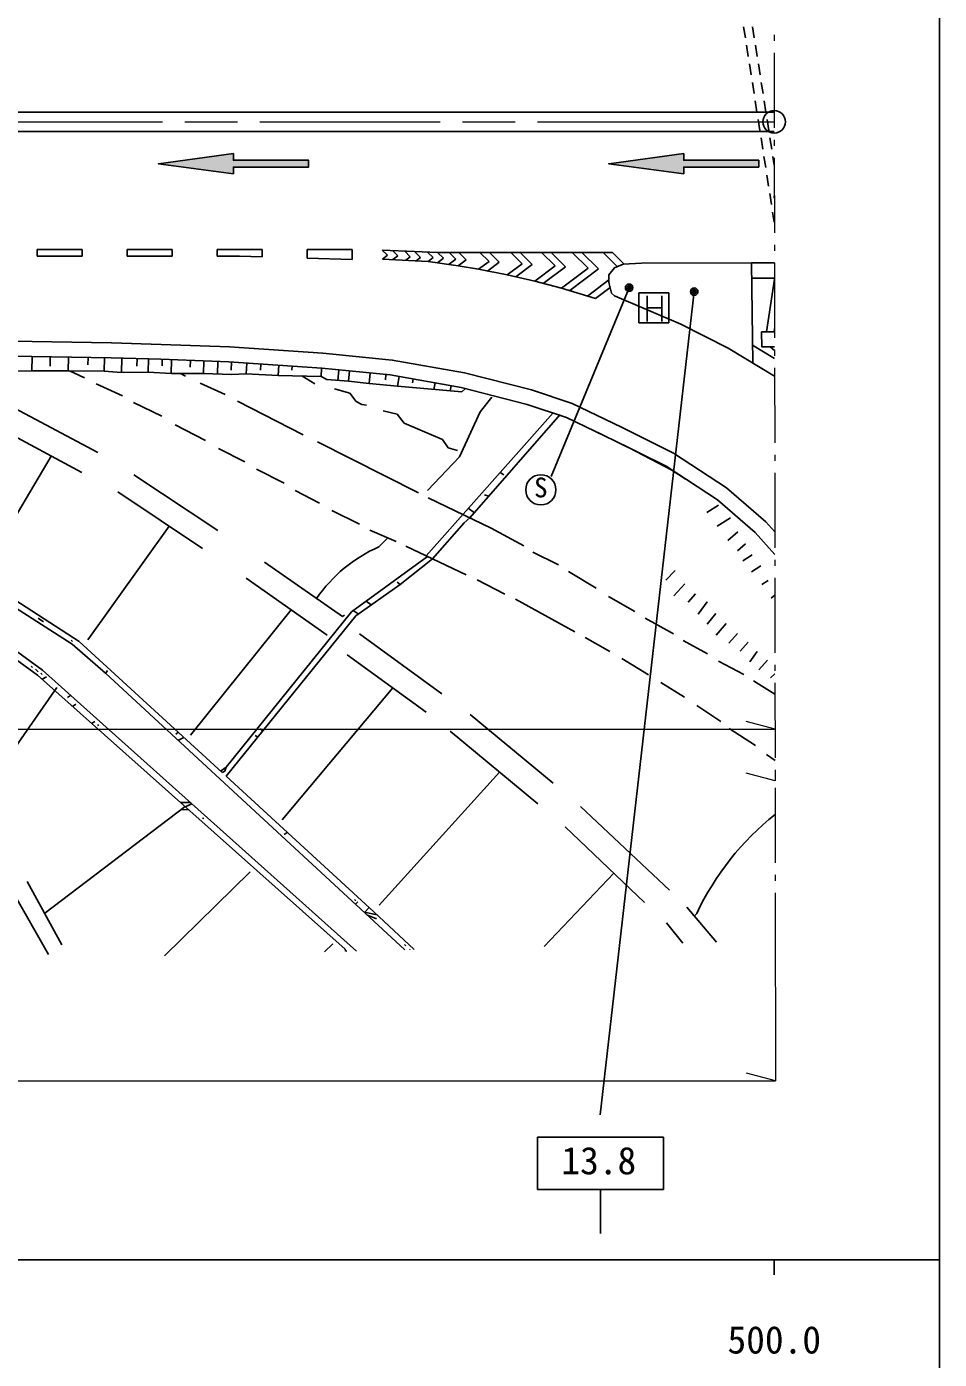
# Model space of a CAD drawing. Units: millimetres, scale not verified. Extents: x 40000 to 680000, y 20000 to 380000.
# Drawn here: x 518188 to 579000, y 198357 to 287188 of the extents above; entities that cross this region are included whole.
import ezdxf
from ezdxf.enums import TextEntityAlignment as Align

# ---------------------------------------------------------------- set-up
doc = ezdxf.new("R2010")
doc.units = ezdxf.units.MM
doc.header["$LTSCALE"] = 1000
doc.header["$PDMODE"] = 32
doc.header["$PDSIZE"] = 500
doc.linetypes.add('CHAIN', pattern=[18.5, 12, -1.5, 3.5, -1.5])
for name, color, linetype, lineweight in [('M-BGD', 7, 'Continuous', 25), ('M-BGD-HTXT', 7, 'Continuous', 13), ('M-BMK', 2, 'CHAIN', 13), ('M-BMK-SRVR', 3, 'Continuous', 25), ('M-STR-HTXT', 7, 'Continuous', 13), ('M-STR-STRC', 7, 'Continuous', 25), ('M-STR-STRD', 7, 'Continuous', 25), ('M-TTL-BAND', 7, 'Continuous', 25)]:
    doc.layers.add(name, color=color, linetype=linetype, lineweight=lineweight)
doc.styles.add('ＭＳ ゴシック', font='')
doc.styles.get('ＭＳ ゴシック').set_extended_font_data('MS Gothic')

msp = doc.modelspace()

# ---------------------------------------------------------------- hatches: boundary and pattern name
at = {"layer": 'M-STR-STRD'}
for points in [[(531968, 278729), (531968, 278279), (536968, 278279), (536968, 277829), (531968, 277829), (531968, 277379), (526968, 278054)], [(561968, 278729), (561968, 278279), (566968, 278279), (566968, 277829), (561968, 277829), (561968, 277379), (556968, 278054)]]:
    msp.add_hatch(color=256, dxfattribs=at).paths.add_polyline_path(points)

# ---------------------------------------------------------------- linework, layer by layer
at = {"layer": 'M-BGD'}
for p, q in [((565960, 287180), (566076, 286439)), ((566556, 287180), (566672, 286439)), ((566153, 285945), (566269, 285204)), ((566749, 285945), (566865, 285204)), ((566347, 284710), (566463, 283969)), ((566943, 284710), (567059, 283969)), ((566540, 283475), (566656, 282734)), ((567136, 283475), (567252, 282734)), ((566734, 282240), (566850, 281499)), ((567329, 282240), (567445, 281499)), ((566927, 281005), (567043, 280264)), ((567523, 281005), (567639, 280264)), ((567120, 279770), (567236, 279029)), ((567716, 279770), (567832, 279029)), ((567314, 278535), (567430, 277794)), ((567910, 278535), (568000, 277956)), ((567507, 277300), (567623, 276559)), ((567701, 276065), (567817, 275324)), ((568007, 275916), (568000, 275916)), ((568000, 275916), (568000, 275766)), ((568007, 275766), (568000, 275766)), ((567894, 274830), (568000, 274151)), ((566483, 271441), (566575, 264771)), ((568014, 270426), (566497, 270425)), ((567477, 266844), (568014, 270355)), ((567157, 266836), (568019, 266857)), ((567984, 266856), (568018, 267078)), ((566559, 265948), (568021, 265067)), ((568020, 265594), (567722, 265849)), ((518542, 264241), (518561, 265204)), ((519750, 264551), (519762, 265182)), ((520964, 264245), (520981, 265158)), ((522273, 264636), (522282, 265133)), ((523349, 264229), (523365, 265113)), ((524502, 264142), (524528, 265085)), ((525538, 264549), (525552, 265057)), ((526284, 264156), (526308, 265036)), ((527213, 264590), (527224, 265011)), ((527809, 264079), (527843, 264986)), ((529088, 264494), (529104, 264938)), ((529964, 264073), (529996, 264904)), ((530899, 264039), (530930, 264869)), ((531806, 264301), (531842, 264828)), ((532809, 264056), (532857, 264760)), ((518542, 264241), (517027, 264223)), ((520964, 264245), (518542, 264241)), ((523349, 264229), (520964, 264245)), ((521037, 264244), (522039, 263773)), ((524502, 264142), (523349, 264229)), ((526284, 264156), (524502, 264142)), ((527809, 264079), (526284, 264156)), ((529964, 264073), (527809, 264079)), ((528435, 264077), (528769, 263900)), ((531833, 264004), (529964, 264073)), ((532809, 264056), (531833, 264004)), ((534940, 263942), (532809, 264056)), ((533765, 264301), (533792, 264697)), ((534940, 263942), (534986, 264617)), ((537803, 263879), (534940, 263942)), ((535866, 264281), (535884, 264557)), ((536529, 263907), (537378, 263380)), ((537803, 263879), (537840, 264425)), ((538190, 263669), (537803, 263879)), ((538911, 263613), (538980, 264313)), ((539631, 263557), (539699, 264242)), ((541014, 263400), (541084, 264105)), ((542094, 263653), (542128, 264001)), ((542897, 263226), (543011, 263868)), ((522811, 263389), (524566, 262587)), ((529755, 263427), (531425, 262663)), ((539631, 263557), (538190, 263669)), ((538699, 263048), (539714, 262750)), ((541014, 263400), (539631, 263557)), ((542897, 263226), (541014, 263400)), ((547177, 262846), (542897, 263226)), ((543896, 263450), (543940, 263703)), ((545324, 263010), (545401, 263444)), ((546401, 262915), (546462, 263256)), ((547437, 263061), (547177, 262846)), ((525297, 262132), (527183, 261215)), ((532240, 262223), (536613, 259992)), ((539714, 262750), (540134, 262201)), ((540134, 262201), (540518, 262000)), ((549180, 262486), (548397, 261508)), ((517388, 261768), (522922, 258797)), ((540518, 262000), (540842, 261967)), ((541952, 261591), (542884, 261361)), ((542884, 261361), (543334, 260762)), ((544802, 251918), (553260, 261451)), ((548397, 261508), (547037, 258507)), ((553736, 261330), (547718, 254442)), ((516404, 260410), (521854, 257468)), ((528086, 260657), (530102, 259597)), ((543334, 260762), (545899, 259678)), ((555769, 260365), (558328, 259119)), ((537556, 259524), (544287, 256120)), ((545899, 259678), (546275, 259118)), ((519813, 258570), (515259, 250854)), ((530961, 259071), (532719, 258182)), ((547037, 258507), (544896, 256275)), ((546275, 259118), (546887, 258930)), ((558328, 259119), (561171, 257634)), ((533493, 257703), (535337, 256769)), ((561171, 257634), (562071, 257046)), ((525330, 257319), (530925, 253602)), ((549731, 257473), (549975, 257319)), ((524256, 256178), (529895, 252410)), ((536069, 256277), (537698, 255428)), ((548695, 255986), (548989, 255896)), ((538515, 254946), (540358, 254028)), ((544931, 255771), (549130, 253769)), ((547610, 255083), (548022, 254789)), ((564295, 255291), (563502, 254806)), ((508713, 254588), (521688, 246213)), ((547341, 254121), (545224, 251718)), ((547718, 254442), (547341, 254121)), ((565077, 254458), (564202, 253886)), ((508940, 253904), (521228, 246024)), ((527683, 253888), (522262, 246324)), ((541045, 253635), (542800, 252875)), ((549130, 253769), (551318, 252586)), ((565566, 253514), (564902, 252947)), ((542249, 253113), (541656, 252514)), ((543442, 252563), (547469, 250654)), ((566093, 252725), (565555, 252246)), ((534025, 251496), (539226, 247878)), ((544903, 251870), (539832, 248182)), ((545224, 251718), (543081, 250008)), ((551921, 252171), (553635, 251323)), ((566535, 251973), (565910, 251577)), ((554282, 250868), (556130, 249759)), ((561394, 250939), (560775, 250289)), ((567103, 251243), (566478, 250846)), ((532823, 250426), (538208, 246638)), ((543081, 250008), (540110, 247920)), ((542865, 250170), (543081, 250008)), ((548197, 250321), (550041, 249363)), ((562051, 250039), (561308, 249258)), ((567593, 250269), (567176, 250005)), ((540798, 248884), (541145, 248647)), ((550769, 249037), (554718, 246852)), ((556948, 249200), (558708, 248216)), ((562759, 249383), (562264, 248821)), ((563536, 248852), (562921, 248032)), ((568042, 249299), (567791, 249101)), ((513608, 248383), (519235, 244291)), ((535814, 248322), (529113, 239969)), ((540110, 247920), (531474, 237219)), ((539832, 248182), (531484, 237840)), ((539226, 247878), (539362, 247951)), ((539945, 248268), (540281, 248040)), ((564105, 248061), (563529, 247369)), ((518902, 243966), (514076, 247486)), ((518956, 247763), (519301, 247517)), ((559397, 247753), (561285, 246724)), ((564797, 247400), (564139, 246622)), ((521151, 246297), (521238, 246214)), ((521688, 246213), (531221, 237465)), ((540366, 246726), (545841, 242717)), ((555405, 246465), (557037, 245531)), ((561931, 246279), (563562, 245387)), ((565561, 246741), (564984, 246092)), ((566256, 246165), (565720, 245559)), ((521228, 246024), (523449, 244105)), ((539553, 245322), (544812, 241504)), ((566861, 245545), (566370, 244855)), ((518483, 244559), (518570, 244477)), ((518785, 244359), (518958, 244194)), ((540165, 225574), (519235, 244291)), ((557852, 245082), (559615, 243991)), ((564294, 244893), (565967, 244002)), ((567543, 244969), (566966, 244319)), ((518902, 243966), (539415, 225708)), ((519130, 244088), (519217, 244005)), ((519517, 243843), (519218, 243685)), ((523449, 244105), (543377, 225652)), ((523572, 244281), (523464, 244091)), ((560432, 243471), (562023, 242493)), ((566612, 243590), (568050, 242704)), ((568049, 244061), (567750, 243792)), ((520192, 243140), (514267, 234638)), ((521119, 242606), (520906, 242469)), ((542584, 243122), (535203, 234316)), ((521467, 242028), (521241, 241884)), ((562841, 241944), (564433, 240882)), ((522723, 240872), (522514, 240740)), ((547738, 241336), (553270, 236758)), ((522940, 240666), (522984, 240582)), ((528288, 240161), (528121, 240030)), ((533417, 239947), (533589, 239824)), ((533745, 240378), (533917, 240255)), ((546410, 240228), (552245, 235377)), ((564995, 240415), (566759, 239273)), ((528664, 239812), (528301, 239619)), ((567494, 238677), (568056, 238283)), ((531484, 237840), (531104, 237573)), ((531402, 237561), (531221, 237465)), ((531484, 237840), (531402, 237561)), ((531474, 237219), (541325, 228182)), ((549699, 237494), (541675, 228629)), ((529088, 235480), (528453, 235464)), ((528744, 235206), (519392, 228097)), ((528974, 235001), (528457, 234988)), ((529198, 235381), (528758, 235193)), ((555086, 235212), (561023, 229636)), ((529909, 234441), (529994, 234401)), ((554060, 233861), (559349, 228814)), ((535546, 233468), (535356, 233335)), ((518226, 230219), (520524, 225998)), ((533087, 230845), (527369, 225263)), ((557311, 230767), (552667, 225878)), ((517272, 229518), (519638, 225341)), ((540034, 229013), (540121, 228930)), ((540250, 228849), (540085, 228675)), ((541008, 228473), (540691, 228140)), ((562168, 228492), (564161, 226158)), ((541533, 227987), (540677, 228155)), ((540895, 227954), (541506, 227710)), ((541325, 228182), (544010, 225668)), ((560819, 227443), (561919, 226103)), ((562837, 228083), (562668, 227906)), ((538582, 226053), (538039, 225523)), ((539415, 225708), (539443, 225582)), ((543368, 226003), (543455, 225920)), ((543715, 225672), (543727, 225661)), ((539443, 225582), (539436, 225557)), ((539443, 225582), (539513, 225559))]:
    msp.add_line(p, q, dxfattribs=at)
for points in [[(568013, 271442), (566483, 271441), (559155, 271414), (557926, 271366), (557346, 271118), (556968, 270640), (556980, 270133), (557153, 269435), (557353, 269245), (561770, 267363), (564931, 265762), (568023, 263898)], [(568020, 265857), (567182, 265836), (567157, 266836)], [(517214, 266230), (523846, 266104), (527151, 266013), (531711, 265840), (537928, 265421), (542552, 264964), (547356, 264114), (551826, 262970), (554524, 262068), (557829, 260489), (561288, 258751), (564818, 256446), (567436, 254176), (568036, 253509)], [(517207, 265230), (523823, 265104), (527118, 265014), (531658, 264841), (537845, 264425), (542415, 263973), (547145, 263135), (551543, 262010), (554149, 261139), (557389, 259591), (560789, 257883), (564214, 255646), (566734, 253461), (568038, 252012)]]:
    msp.add_lwpolyline(points, dxfattribs=at)
for centre, radius, start, end in [((545655, 243456), 9902, 113.82059, 145.41451), ((579602, 220173), 18537, 128.50498, 154.74064)]:
    msp.add_arc(centre, radius, start, end, dxfattribs=at)
at = {"layer": 'M-BGD-HTXT'}
for p, q in [((567993, 286653), (567993, 286253)), ((567994, 285453), (568001, 280453)), ((568002, 279653), (568002, 279253)), ((568003, 278453), (568010, 273453)), ((568011, 272653), (568012, 272253)), ((568013, 271453), (568019, 266453)), ((568020, 265653), (568021, 265253)), ((568022, 264453), (568028, 259453)), ((568029, 258653), (568030, 258253)), ((568031, 257453), (568038, 252453)), ((568039, 251653), (568039, 251253)), ((568040, 250453), (568047, 245453)), ((568048, 244653), (568048, 244253)), ((568049, 243453), (568056, 238453)), ((568057, 237653), (568058, 236920)), ((568058, 236453), (568065, 231453)), ((568066, 230653), (568067, 230253)), ((568068, 229453), (568084, 216920))]:
    msp.add_line(p, q, dxfattribs=at)
at = {"layer": 'M-BMK'}
for p, q in [((459731, 280841), (559730, 280841)), ((559730, 280841), (568000, 280841))]:
    msp.add_line(p, q, dxfattribs=at)
at = {"layer": 'M-BMK-SRVR'}
msp.add_circle((568000, 280841), 752, dxfattribs=at)
at = {"layer": 'M-STR-HTXT'}
for p, q in [((568053, 240362), (566122, 240880)), ((68053, 240366), (568053, 240362)), ((568058, 236920), (566126, 237437)), ((341304, 216920), (568084, 216920)), ((568084, 216920), (566152, 217437))]:
    msp.add_line(p, q, dxfattribs=at)
at = {"layer": 'M-STR-STRC'}
for p, q in [((553133, 257201), (558328, 269784)), ((562669, 269524), (556396, 214665)), ((560986, 269452), (558986, 269452)), ((558986, 269452), (558986, 267452)), ((559526, 267537), (559526, 269236)), ((560518, 269247), (560518, 267542)), ((560986, 267452), (560986, 269452)), ((559526, 268452), (560518, 268452)), ((558986, 267452), (560986, 267452)), ((552231, 213175), (560631, 213175)), ((552231, 209675), (552231, 213175)), ((560631, 213175), (560631, 209675)), ((560631, 209675), (552231, 209675)), ((556431, 209675), (556431, 206743))]:
    msp.add_line(p, q, dxfattribs=at)
for centre, radius in [((558328, 269784), 150), ((558328, 269784), 120), ((558328, 269784), 90), ((558328, 269784), 60), ((558328, 269784), 30), ((562669, 269524), 150), ((562669, 269524), 120), ((562669, 269524), 90), ((562669, 269524), 60), ((562669, 269524), 30), ((552447, 256316), 1006)]:
    msp.add_circle(centre, radius, dxfattribs=at)
for p in [(558328, 269784), (562669, 269524)]:
    msp.add_point(p, dxfattribs=at)
at = {"layer": 'M-STR-STRD'}
for p, q in [((499731, 281491), (568000, 281491)), ((499731, 280191), (568000, 280191)), ((531968, 278279), (536968, 278279)), ((536968, 278279), (536968, 277829)), ((561968, 278279), (566968, 278279)), ((566968, 278279), (566968, 277829)), ((536968, 277829), (531968, 277829)), ((566968, 277829), (561968, 277829)), ((518878, 272341), (518878, 271891)), ((521878, 272341), (518878, 272341)), ((521878, 271891), (518878, 271891)), ((521878, 272341), (521878, 271891)), ((527878, 272341), (524878, 272341)), ((524878, 272341), (524878, 271891)), ((527878, 271891), (524878, 271891)), ((527878, 272341), (527878, 271891)), ((533878, 272341), (530878, 272341)), ((530878, 271891), (530878, 272341)), ((532378, 271891), (530878, 271891)), ((533878, 271848), (532378, 271891)), ((533878, 271848), (533878, 272341)), ((536878, 271763), (536878, 272341)), ((539878, 272341), (536878, 272341)), ((539878, 271677), (539878, 272341)), ((541884, 272301), (544040, 272196)), ((542229, 271957), (541884, 272301)), ((542229, 271957), (541891, 271701)), ((542912, 271909), (542553, 272268)), ((542912, 271909), (542588, 271664)), ((543747, 271852), (543375, 272224)), ((543747, 271852), (543441, 271620)), ((544040, 272196), (545565, 272141)), ((544431, 271805), (544040, 272196)), ((545272, 271797), (544928, 272141)), ((545565, 272141), (546979, 272141)), ((545956, 271750), (545565, 272141)), ((546791, 271692), (546342, 272141)), ((546979, 272141), (548393, 272141)), ((547475, 271645), (546979, 272141)), ((548393, 272141), (551080, 272141)), ((548994, 271541), (548393, 272141)), ((549677, 271493), (549029, 272141)), ((551196, 271389), (550444, 272141)), ((551080, 272141), (553131, 272141)), ((551880, 271342), (551080, 272141)), ((553398, 271237), (552494, 272141)), ((553131, 272141), (557232, 272141)), ((554082, 271190), (553131, 272141)), ((555601, 271085), (554545, 272141)), ((556284, 271038), (555181, 272141)), ((557537, 271199), (556595, 272141)), ((558006, 271367), (557232, 272141)), ((539878, 271677), (536878, 271763)), ((544934, 271542), (541891, 271701)), ((544431, 271805), (544138, 271583)), ((545272, 271797), (544934, 271542)), ((546944, 271244), (544934, 271542)), ((545956, 271750), (545564, 271453)), ((546791, 271692), (546333, 271346)), ((547475, 271645), (546944, 271244)), ((548301, 271017), (546944, 271244)), ((548994, 271541), (548301, 271017)), ((550206, 270640), (548301, 271017)), ((549677, 271493), (548892, 270900)), ((551196, 271389), (550206, 270640)), ((551880, 271342), (550781, 270510)), ((553398, 271237), (552049, 270216)), ((554082, 271190), (552609, 270075)), ((555601, 271085), (553832, 269747)), ((556284, 271038), (554380, 269597)), ((552049, 270216), (550206, 270640)), ((553832, 269747), (552049, 270216)), ((556976, 270307), (555556, 269233)), ((556091, 269073), (553832, 269747)), ((557061, 269807), (556091, 269073))]:
    msp.add_line(p, q, dxfattribs=at)
for points in [[(531968, 278729), (531968, 278279), (536968, 278279), (536968, 277829), (531968, 277829), (531968, 277379), (526968, 278054)], [(561968, 278729), (561968, 278279), (566968, 278279), (566968, 277829), (561968, 277829), (561968, 277379), (556968, 278054)]]:
    msp.add_lwpolyline(points, close=True, dxfattribs=at)
at = {"layer": 'M-TTL-BAND'}
for p, q in [((579000, 20000), (579000, 370000)), ((40000, 205000), (579000, 205000)), ((568000, 205000), (568000, 204000))]:
    msp.add_line(p, q, dxfattribs=at)

# ---------------------------------------------------------------- texts
at = {"layer": 'M-STR-STRC', "style": 'ＭＳ ゴシック'}
msp.add_text('S', height=1320, dxfattribs=at).set_placement((552447, 255416), align=Align.BOTTOM_CENTER)
msp.add_text('13.8', height=1833, dxfattribs=at).set_placement((553817, 210139), align=Align.BOTTOM_LEFT)
at = {"layer": 'M-TTL-BAND', "style": 'ＭＳ ゴシック'}
msp.add_text('500.0', height=1833, dxfattribs=at).set_placement((568000, 198195), align=Align.BOTTOM_CENTER)

doc.saveas('drawing.dxf')
